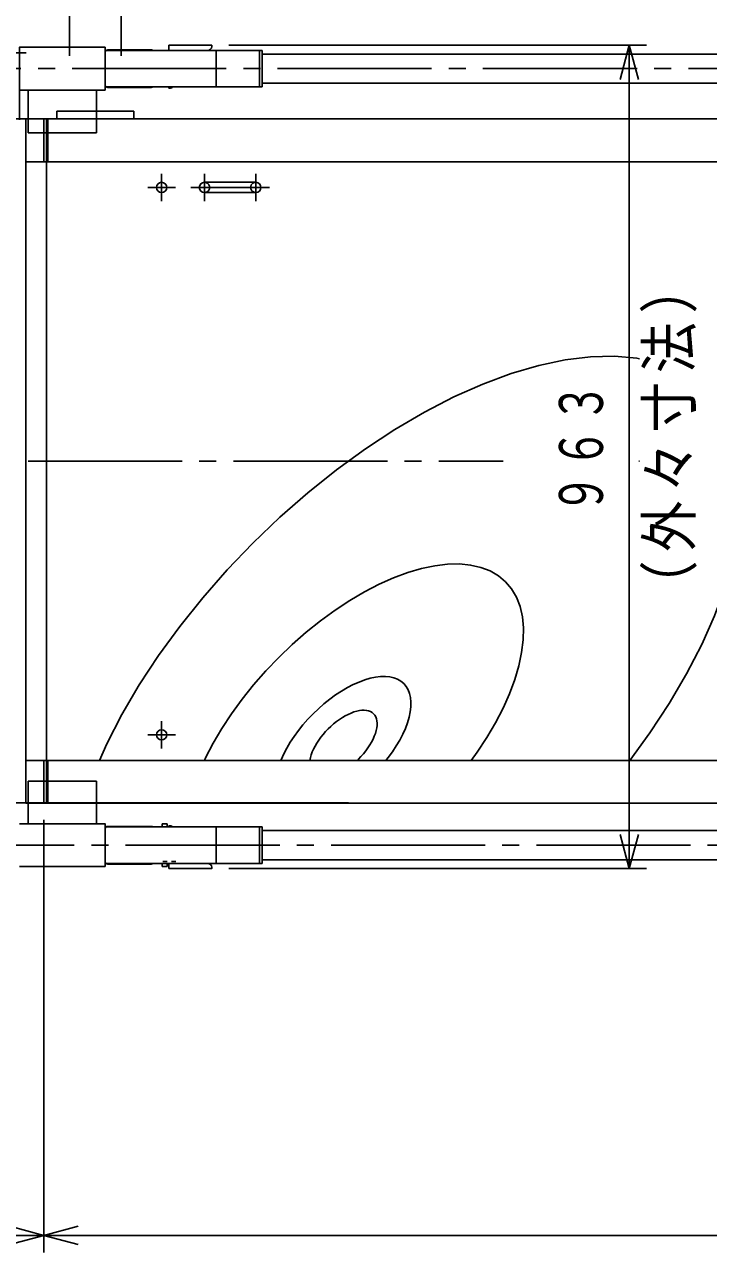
# Model space of a CAD drawing. Units: millimetres, scale not verified. Extents: x -7950 to 7710, y -5600 to 5443.
# Drawn here: x -3306 to -2507, y 3072 to 4507 of the extents above; entities that cross this region are included whole.
import ezdxf

# ---------------------------------------------------------------- set-up
doc = ezdxf.new("R2010")
doc.units = ezdxf.units.MM
doc.header["$LTSCALE"] = 20
for name, pattern in [('CHAIN2', [12, 9, -1, 1, -1]), ('DASHED2', [3, 2, -1]), ('DOUBLE_CHAIN2', [12.8, 9, -1, 0.6, -0.6, 0.6, -1])]:
    doc.linetypes.add(name, pattern=pattern)
for name, color, linetype in [('0-0_1', 1, 'Continuous'), ('0-1_2', 1, 'Continuous'), ('0-2_3', 2, 'Continuous')]:
    doc.layers.add(name, color=color, linetype=linetype)
doc.styles.add('ＭＳ ゴシック', font='')
doc.styles.get('ＭＳ ゴシック').set_extended_font_data('MS Gothic')

# ---------------------------------------------------------------- blocks, each defined once
blk = doc.blocks.new('D25')
at = {"layer": '0-0_1', "color": 4}
for p, q in [((5342.79, 10422.93), (5830.84, 10422.93)), ((5810.84, 10422.93), (5800.12, 10382.93)), ((5810.84, 9460.38), (5810.84, 10422.93)), ((5810.84, 10422.93), (5821.56, 10382.93)), ((5810.84, 9460.38), (5800.12, 9500.38)), ((5810.84, 9460.38), (5821.56, 9500.38)), ((5830.84, 9460.38), (5342.79, 9460.38))]:
    blk.add_line(p, q, dxfattribs=at)
at = {"layer": '0-0_1', "color": 7, "insert": (5780.84, 9875.65), "char_height": 51.32, "attachment_point": 7, "rotation": 90, "style": 'ＭＳ ゴシック'}
blk.add_mtext('\\T1.17;\\W0.65;９６３', dxfattribs=at)
blk = doc.blocks.new('D30')
at = {"layer": '0-0_1', "color": 4}
for p, q in [((3531.54, 9011.62), (3531.54, 9516.73)), ((5126.84, 9517.23), (5126.84, 9011.62)), ((3531.54, 9031.62), (3571.54, 9042.34)), ((3531.54, 9031.62), (5126.84, 9031.62)), ((3531.54, 9031.62), (3571.54, 9020.9)), ((5126.84, 9031.62), (5086.84, 9042.34)), ((5126.84, 9031.62), (5086.84, 9020.9))]:
    blk.add_line(p, q, dxfattribs=at)
at = {"layer": '0-0_1', "color": 7, "insert": (4241.19, 9061.62), "char_height": 51.32, "attachment_point": 7, "style": 'ＭＳ ゴシック'}
blk.add_mtext('\\T1.17;\\W0.65;１５９５', dxfattribs=at)
blk = doc.blocks.new('D31')
at = {"layer": '0-0_1', "color": 4}
for p, q in [((5126.84, 9011.62), (5126.84, 9517.23)), ((6926.84, 9516.73), (6926.84, 9011.62)), ((5126.84, 9031.62), (5166.84, 9042.34)), ((5126.84, 9031.62), (6926.84, 9031.62)), ((5126.84, 9031.62), (5166.84, 9020.9)), ((6926.84, 9031.62), (6886.84, 9042.34)), ((6926.84, 9031.62), (6886.84, 9020.9))]:
    blk.add_line(p, q, dxfattribs=at)
at = {"layer": '0-0_1', "color": 7, "insert": (5938.84, 9061.62), "char_height": 51.32, "attachment_point": 7, "style": 'ＭＳ ゴシック'}
blk.add_mtext('\\T1.17;\\W0.65;１８００', dxfattribs=at)

msp = doc.modelspace()

# ---------------------------------------------------------------- linework, layer by layer
at = {"layer": '0-0_1', "color": 2, "linetype": 'DOUBLE_CHAIN2'}
for p, q in [((-3253.16, 4636.73), (-3253.16, 4470.73)), ((-3193.16, 4636.73), (-3193.16, 4470.73))]:
    msp.add_line(p, q, dxfattribs=at)
at = {"layer": '0-0_1'}
for p, q in [((-3137.21, 4476.93), (-3137.21, 4482.93)), ((-3124.71, 4476.93), (-3028.01, 4476.93)), ((-3031.21, 4476.93), (-3031.21, 4434.23)), ((-3028.01, 4476.93), (-3028.01, 4434.23)), ((160.42, 4472.58), (-3028.01, 4472.58)), ((160.42, 4438.58), (-3028.01, 4438.58)), ((-3137.21, 4432.93), (-3137.21, 4434.23)), ((-3137.21, 4432.93), (-3135.71, 4432.93)), ((-3131.21, 4434.23), (-3028.01, 4434.23)), ((294.72, 4396.73), (-4877.76, 4396.73)), ((-3304.51, 4396.23), (-3304.51, 3597.23)), ((-3283.16, 4396.23), (-3283.16, 4346.73)), ((-3280.16, 4396.23), (-3280.16, 3597.23)), ((-3278.66, 4396.23), (-3278.66, 4346.73)), ((-3268.16, 4405.73), (-3268.16, 4396.73)), ((-3178.16, 4396.73), (-3178.16, 4405.73)), ((319.84, 4346.73), (-3304.51, 4346.73)), ((-3035.66, 4322.73), (-3095.66, 4322.73)), ((-3095.66, 4310.73), (-3035.66, 4310.73)), ((353.64, 3646.73), (-3304.51, 3646.73)), ((-3283.16, 3597.23), (-3283.16, 3646.73)), ((-3278.66, 3597.23), (-3278.66, 3646.73)), ((-3094.25, 3649.91), (-3095.67, 3646.73)), ((-3005.94, 3647.58), (-3006.25, 3646.73)), ((-2971.85, 3650.23), (-2972.55, 3646.73)), ((-2883.65, 3646.73), (-2880.95, 3650.1)), ((-2927.21, 3597.23), (-4527.21, 3597.23)), ((294.72, 3596.73), (-3304.51, 3596.73)), ((-3145.21, 3572.73), (-3145.21, 3569.08)), ((-3139.21, 3572.73), (-3139.21, 3569.08)), ((-3137.21, 3570.38), (-3135.71, 3570.38)), ((-3137.21, 3570.38), (-3137.21, 3569.08)), ((-3131.21, 3569.08), (-3028.01, 3569.08)), ((-3031.21, 3526.38), (-3031.21, 3569.08)), ((-3028.01, 3526.38), (-3028.01, 3569.08)), ((160.42, 3564.73), (-3028.01, 3564.73)), ((-3145.21, 3526.38), (-3145.21, 3522.73)), ((-3139.21, 3526.38), (-3139.21, 3522.73)), ((-3137.21, 3526.38), (-3137.21, 3520.38)), ((-3124.71, 3526.38), (-3028.01, 3526.38)), ((160.42, 3530.73), (-3028.01, 3530.73))]:
    msp.add_line(p, q, dxfattribs=at)
at = {"layer": '0-0_1', "color": 2, "linetype": 'CHAIN2'}
for p, q in [((-3385.96, 4473.93), (-3304.09, 4473.93)), ((289.85, 4455.58), (-3332.24, 4455.58)), ((-3145.66, 4332.73), (-3145.66, 4300.73)), ((-3095.66, 4332.73), (-3095.66, 4300.73)), ((-3035.66, 4332.73), (-3035.66, 4300.73)), ((-3161.66, 4316.73), (-3129.66, 4316.73)), ((-3111.66, 4316.73), (-3019.66, 4316.73)), ((-6901.81, 3996.73), (-2746.4, 3996.73)), ((-2587.92, 3996.73), (-2587.1, 3996.73)), ((-3145.66, 3692.73), (-3145.66, 3660.73)), ((-3161.66, 3676.73), (-3129.66, 3676.73)), ((352.28, 3547.73), (-3356.96, 3547.73))]:
    msp.add_line(p, q, dxfattribs=at)
at = {"layer": '0-0_1', "color": 2}
for p, q in [((-2587.1, 4116.16), (-2590.42, 4116.91)), ((-2797.59, 3876.47), (-2811.55, 3876.18)), ((-3085.39, 3667.06), (-3094.25, 3649.91)), ((-2783.9, 3646.73), (-2776.93, 3656.3))]:
    msp.add_line(p, q, dxfattribs=at)
at = {"layer": '0-0_1'}
for points in [[(-3137.21, 4482.93), (-3087.21, 4482.93), (-3087.21, 4481.43)], [(-2917.33, 3646.73), (-2915.72, 3648.27), (-2912.71, 3651.42)], [(-3137.21, 3520.38), (-3087.21, 3520.38), (-3087.21, 3521.88)]]:
    msp.add_lwpolyline(points, dxfattribs=at)
at = {"layer": '0-0_1', "color": 2}
for points in [[(-2590.42, 4116.91), (-2616.47, 4119.35), (-2644.39, 4118.79), (-2673.97, 4115.22), (-2704.98, 4108.68), (-2737.19, 4099.21), (-2770.35, 4086.89), (-2804.21, 4071.81), (-2838.5, 4054.08), (-2872.98, 4033.85), (-2907.38, 4011.25)], [(-2907.38, 4011.25), (-2941.44, 3986.47), (-2974.89, 3959.7)], [(-2974.89, 3959.7), (-3007.48, 3931.13), (-3038.96, 3900.99), (-3069.11, 3869.5), (-3097.67, 3836.91)], [(-2811.55, 3876.18), (-2826.34, 3874.4), (-2841.85, 3871.13), (-2857.95, 3866.4), (-2874.53, 3860.24), (-2891.46, 3852.7), (-2908.61, 3843.83)], [(-2743.68, 3855.67), (-2752.05, 3862.71), (-2761.71, 3868.34), (-2772.58, 3872.53), (-2784.57, 3875.24), (-2797.59, 3876.47)], [(-2598.65, 3646.73), (-2575.15, 3679.02), (-2552.56, 3713.42), (-2532.32, 3747.9), (-2514.59, 3782.2), (-2499.51, 3816.06), (-2487.19, 3849.21), (-2477.72, 3881.42)], [(-2776.93, 3656.3), (-2765.64, 3673.5), (-2755.52, 3690.74), (-2746.65, 3707.89), (-2739.11, 3724.82), (-2732.95, 3741.4), (-2728.22, 3757.5), (-2724.95, 3773.01), (-2723.17, 3787.8), (-2722.88, 3801.76), (-2724.11, 3814.78), (-2726.82, 3826.77), (-2731.01, 3837.64), (-2736.65, 3847.3), (-2743.68, 3855.67)], [(-3097.67, 3836.91), (-3124.45, 3803.46), (-3149.23, 3769.41), (-3171.82, 3735.01), (-3192.06, 3700.53), (-3209.79, 3666.23), (-3218.47, 3646.73)], [(-2908.61, 3843.83), (-2925.85, 3833.71), (-2943.05, 3822.42), (-2960.08, 3810.03), (-2976.8, 3796.64)], [(-2976.8, 3796.64), (-2993.1, 3782.36), (-3008.84, 3767.29), (-3023.91, 3751.54), (-3038.2, 3735.25), (-3051.58, 3718.52), (-3063.97, 3701.49), (-3075.27, 3684.29), (-3085.39, 3667.06)], [(-2921.8, 3735.47), (-2928.66, 3731.92), (-2935.56, 3727.88), (-2942.44, 3723.36), (-2949.25, 3718.4), (-2955.94, 3713.05), (-2962.46, 3707.33), (-2968.76, 3701.3)], [(-2862.69, 3736.66), (-2866.04, 3739.47), (-2869.9, 3741.73), (-2874.25, 3743.4), (-2879.05, 3744.49), (-2884.26, 3744.98), (-2889.84, 3744.86), (-2895.76, 3744.15), (-2901.96, 3742.84), (-2908.4, 3740.95), (-2915.03, 3738.49), (-2921.8, 3735.47)], [(-2871.47, 3663.79), (-2867.43, 3670.69), (-2863.88, 3677.55), (-2860.87, 3684.32), (-2858.4, 3690.95), (-2856.51, 3697.39), (-2855.2, 3703.59), (-2854.49, 3709.51), (-2854.37, 3715.09), (-2854.86, 3720.3), (-2855.95, 3725.1), (-2857.63, 3729.45), (-2859.88, 3733.31), (-2862.69, 3736.66)], [(-2898.05, 3701.3), (-2899.72, 3702.71), (-2901.65, 3703.84), (-2903.83, 3704.68), (-2906.22, 3705.22), (-2908.83, 3705.46), (-2911.62, 3705.41), (-2914.58, 3705.05), (-2917.68, 3704.4), (-2920.9, 3703.45)], [(-2968.76, 3701.3), (-2974.78, 3695.01), (-2980.5, 3688.49), (-2985.85, 3681.8), (-2990.81, 3674.99), (-2995.33, 3668.11)], [(-2920.9, 3703.45), (-2924.22, 3702.22), (-2927.6, 3700.71), (-2931.03, 3698.94), (-2934.48, 3696.91), (-2937.92, 3694.65), (-2941.33, 3692.18), (-2944.67, 3689.5), (-2947.93, 3686.64), (-2951.08, 3683.63), (-2954.09, 3680.48), (-2956.95, 3677.22), (-2959.63, 3673.87), (-2962.1, 3670.47), (-2964.36, 3667.03)], [(-2902.44, 3664.87), (-2900.41, 3668.32), (-2898.64, 3671.75), (-2897.13, 3675.13), (-2895.9, 3678.45), (-2894.95, 3681.67), (-2894.3, 3684.77), (-2893.94, 3687.73), (-2893.89, 3690.52), (-2894.13, 3693.13), (-2894.68, 3695.52), (-2895.51, 3697.7), (-2896.64, 3699.63), (-2898.05, 3701.3)], [(-2995.33, 3668.11), (-2999.38, 3661.21), (-3002.92, 3654.35), (-3005.94, 3647.58)], [(-2964.36, 3667.03), (-2966.39, 3663.58), (-2968.16, 3660.15), (-2969.67, 3656.77), (-2970.9, 3653.45), (-2971.85, 3650.23)], [(-2912.71, 3651.42), (-2909.85, 3654.68), (-2907.18, 3658.02), (-2904.7, 3661.43), (-2902.44, 3664.87)], [(-2880.95, 3650.1), (-2875.99, 3656.91), (-2871.47, 3663.79)]]:
    msp.add_lwpolyline(points, dxfattribs=at)
at = {"layer": '0-0_1'}
for centre in [(-3145.66, 4316.73), (-3145.66, 3676.73)]:
    msp.add_circle(centre, 6, dxfattribs=at)
for centre, radius, start, end in [((-3091.71, 4481.43), 4.5, 270, 0), ((-3135.71, 4437.43), 4.5, 270.01368, 314.68876), ((-3095.66, 4316.73), 6, 90, 270), ((-3035.66, 4316.73), 6, 270, 90), ((-3135.71, 3565.88), 4.5, 45.32893, 89.9989), ((-3091.71, 3521.88), 4.5, 0, 90)]:
    msp.add_arc(centre, radius, start, end, dxfattribs=at)
at = {"layer": '0-0_1', "color": 2, "linetype": 'DASHED2'}
for centre, start, end in [((-3095.66, 4316.73), 270, 90), ((-3035.66, 4316.73), 90, 270)]:
    msp.add_arc(centre, 6, start, end, dxfattribs=at)
at = {"layer": '0-1_2'}
for p, q in [((-3208.71, 4477.58), (-3157.91, 4477.58)), ((-3301.81, 4380.58), (-3301.81, 4430.58)), ((-3221.81, 4380.58), (-3221.81, 4430.58)), ((-3157.91, 4433.58), (-3208.71, 4433.58)), ((-3221.81, 4380.58), (-3301.81, 4380.58)), ((-3301.81, 3622.73), (-3301.81, 3572.73)), ((-3221.81, 3622.73), (-3301.81, 3622.73)), ((-3221.81, 3622.73), (-3221.81, 3572.73)), ((-3157.91, 3569.73), (-3208.71, 3569.73)), ((-3211.81, 3522.73), (-3311.81, 3522.73)), ((-3208.71, 3525.73), (-3157.91, 3525.73))]:
    msp.add_line(p, q, dxfattribs=at)
for points in [[(-3311.81, 4430.58), (-3211.81, 4430.58), (-3211.81, 4480.58), (-3311.81, 4480.58), (-3311.81, 4395.58)], [(-3311.81, 3572.73), (-3211.81, 3572.73), (-3211.81, 3522.73)]]:
    msp.add_lwpolyline(points, dxfattribs=at)
for centre, start, end in [((-3208.71, 4474.48), 89.99819, 179.99278), ((-3157.91, 4474.48), 52.20388, 89.99202), ((-3208.71, 4436.68), 180.00722, 270.00181), ((-3157.91, 4436.68), 270.00798, 307.79612), ((-3208.71, 3566.63), 89.99819, 180.01083), ((-3157.91, 3566.63), 52.20388, 89.99202), ((-3208.71, 3528.83), 180.00722, 270.00181), ((-3157.91, 3528.83), 269.9847, 307.76666)]:
    msp.add_arc(centre, 3.1, start, end, dxfattribs=at)
at = {"layer": '0-2_3', "color": 1}
for p, q in [((-3211.81, 4476.93), (-3081.81, 4476.93)), ((-3081.81, 4434.23), (-3081.81, 4476.93)), ((-3211.81, 4434.23), (-3081.81, 4434.23)), ((-3268.16, 4405.73), (-3178.16, 4405.73)), ((-3211.81, 3569.08), (-3081.81, 3569.08)), ((-3145.21, 3572.73), (-3139.21, 3572.73)), ((-3081.81, 3526.38), (-3081.81, 3569.08)), ((-3211.81, 3526.38), (-3081.81, 3526.38)), ((-3145.21, 3522.73), (-3139.21, 3522.73)), ((-3144.21, 3528.73), (-3139.21, 3528.73)), ((-3134.21, 3528.73), (-3129.21, 3528.73))]:
    msp.add_line(p, q, dxfattribs=at)

# ---------------------------------------------------------------- block references
at = {"layer": '0-0_1'}
for name in ['D25', 'D30', 'D31']:
    msp.add_blockref(name, (-8410, -5940), dxfattribs=at)

# ---------------------------------------------------------------- texts
at = {"layer": '0-0_1', "color": 7, "insert": (-2520.26, 3821.17), "char_height": 51.32, "attachment_point": 7, "rotation": 90, "style": 'ＭＳ ゴシック'}
msp.add_mtext('\\T1.17;\\W0.85;（外々寸法）', dxfattribs=at)

doc.saveas('drawing.dxf')
